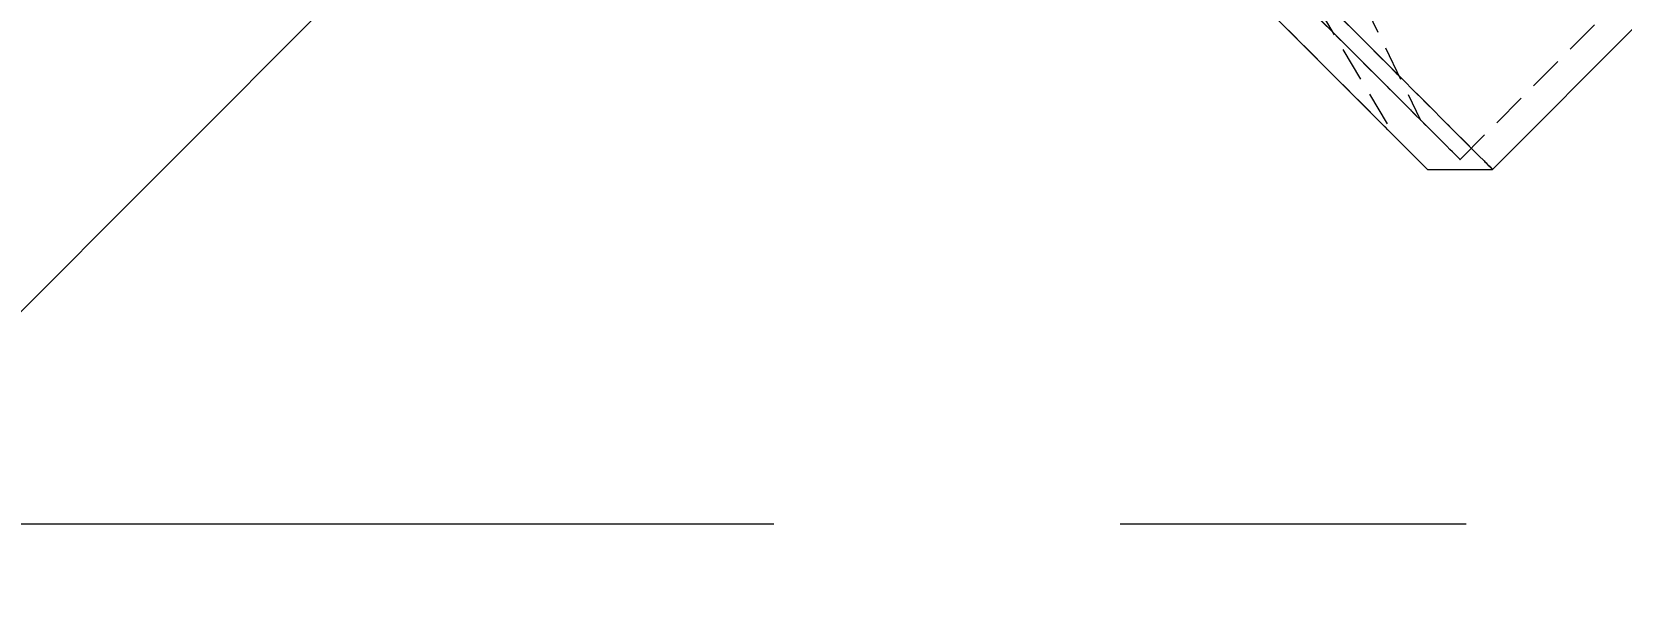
# Model space of a CAD drawing. Header units: millimetres. Extents: x -46397 to 283259, y -8690 to 23983.
# Drawn here: x 126904.3 to 127133.8, y -1386.2 to -1304.2 of the extents above; entities that cross this region are included whole.
import ezdxf

# ---------------------------------------------------------------- set-up
doc = ezdxf.new("R2010")
doc.units = ezdxf.units.MM
doc.linetypes.add('CENTER', pattern=[2, 1.25, -0.25, 0.25, -0.25])
doc.linetypes.add('HIDDENX2', pattern=[0.75, 0.5, -0.25])
doc.layers.get('Defpoints').update_dxf_attribs({"lineweight": 0})
doc.layers.add('DUONGTAM', color=1, linetype='CENTER', lineweight=0)
doc.layers.add('PHANTOM 2', color=8, linetype='Continuous', lineweight=0)
doc.styles.add('GHI CHÚ 1', font='isocp_IV25.ttf', dxfattribs={"width": 0.8})
doc.dimstyles.new('1-30SCALE', dxfattribs={"dimtxt": 75, "dimasz": 75, "dimexe": 37.5, "dimexo": 30, "dimgap": 30, "dimtad": 1, "dimtoh": 1, "dimdec": 0, "dimdsep": 46, "dimtxsty": 'GHI CHÚ 1', "dimcen": 0.09, "dimclrd": 256, "dimclre": 256, "dimclrt": 2, "dimadec": 0, "dimazin": 0, "dimtfac": 1, "dimtdec": 0, "dimtofl": 0, "dimtmove": 0, "dimatfit": 3, "dimfxl": 1, "dimlwd": 0, "dimlwe": 0, "dimarcsym": 0})

# ---------------------------------------------------------------- blocks, each defined once
blk = doc.blocks.new('*D544')
at = {"layer": 'Defpoints', "color": 0, "transparency": 16777216}
for p in [(126953.8077513272, -670.9809931299678, -2.998210298339806), (127265.0017623356, -982.1033963819355, -2.998210298340261), (126766.6836838777, -1480.536167447004)]:
    blk.add_point(p, dxfattribs=at)
at = {"layer": 'PHANTOM 2', "linetype": 'Continuous', "lineweight": 0, "transparency": 16777216}
for p, q in [((126932.5969889605, -692.1966373536707), (126434.2789105027, -1190.629408418754)), ((127243.7909999689, -1003.319040605631), (126745.4729215111, -1501.751811670707)), ((126519.1366055404, -1233.046051294921), (126703.0367512066, -1416.903880347134))]:
    blk.add_line(p, q, dxfattribs=at)
at = {"layer": 'PHANTOM 2', "transparency": 16777216}
for points in [[(126529.7419867237, -1222.43822918307), (126508.5312243571, -1243.653873406773), (126455.4896728693, -1169.413764195051)], [(126713.6421323899, -1406.296058235283), (126692.4313700233, -1427.511702458985), (126766.6836838777, -1480.536167447004)]]:
    blk.add_solid(points, dxfattribs=at)
at = {"layer": 'PHANTOM 2', "color": 2, "transparency": 16777216, "insert": (126665.8877587866, -1270.161272422287), "char_height": 95, "attachment_point": 5, "rotation": 315.00659282337983, "style": 'GHI CHÚ 1'}
blk.add_mtext('220', dxfattribs=at)

msp = doc.modelspace()

# ---------------------------------------------------------------- linework, layer by layer
at = {"color": 1, "linetype": 'HIDDENX2', "lineweight": 0, "ltscale": 10}
for p, q in [((127089.7808643268, -1300.282839239366, -2.998210298340261), (127101.1011814576, -1319.324707688031, -2.998210298340268)), ((127096.483846792, -1299.728611414432, -2.998210298340261), (127104.7408639569, -1316.815635576024, -2.998210298340267)), ((127110.5151071536, -1322.589878794164, -2.998210298340261), (127133.572936975, -1299.532048972726, -2.998210298340263))]:
    msp.add_line(p, q, dxfattribs=at)
at = {"color": 2, "linetype": 'Continuous', "lineweight": 0, "ltscale": 10}
for p, q in [((127115.2220699946, -1324.031670572391, -2.998210298340261), (127136.6473142846, -1302.606426282315, -2.998210298340263)), ((127105.8081443068, -1324.031670574253, -2.998210298340261), (127115.2220699884, -1324.031670574457, -2.998210298340264))]:
    msp.add_line(p, q, dxfattribs=at)
for centre, major_axis, ratio, start_param, end_param in [((127019.1477790698, -1227.957379647642, -2.998210298340261), (96.07429092473615, -96.07429092476252), 6.543007957638564e-06, -6.543003681080961e-06, 3.141592653594054), ((127014.4408162289, -1232.66434248855, -2.998210298340261), (91.36732808375443, -91.3673280837544), 6.543008022298795e-06, -1.352598723815608, 3.141592653606442), ((127014.4408162289, -1232.664342488535, -2.998210298340261), (86.66036524275793, -86.66036524275809), 6.543008044108561e-06, -1.340539151296008, 3.141592653573818)]:
    msp.add_ellipse(centre, major_axis=major_axis, ratio=ratio, start_param=start_param, end_param=end_param, dxfattribs=at)
at = {"color": 1, "linetype": 'HIDDENX2', "lineweight": 0, "ltscale": 10}
msp.add_ellipse((127019.1477790698, -1227.957379647656, -2.998210298340261), major_axis=(-96.07429092474189, 96.07429092475677), ratio=6.5430080198771e-06, start_param=6.543067559782084e-06, end_param=3.141586110641468, dxfattribs=at)
for major_axis, ratio in [((-92.99991361515193, 92.99991361516196), 6.543008012409301e-06), ((-87.22567042311184, 87.22567042312124), 6.543008012409298e-06)]:
    msp.add_ellipse((127017.5151935384, -1229.589965179019, -2.998210298340261), major_axis=major_axis, ratio=ratio, dxfattribs=at)
at = {"layer": 'DUONGTAM', "color": 6, "ltscale": 200}
msp.add_lwpolyline([(126799.6844795418, 303.499208727997), (127811.4253903681, 303.499208727997), (127811.4253903681, -1375.255488463998), (126799.6844795418, -1375.255488463998)], close=True, dxfattribs=at)

# ---------------------------------------------------------------- dimensions: what is measured, and where the dimension line sits
at = {"layer": 'PHANTOM 2'}
dim = msp.add_aligned_dim(p1=(126953.8077513272, -670.9809931299758, -2.998210298339806), p2=(127265.0017623355, -982.10339638193, -2.998210298340261), distance=-704.809289517017, dimstyle='1-30SCALE', override={"dimtxt": 95, "dimasz": 90, "dimexe": 30, "dimlfac": 0.5, "dimtmove": 1}, dxfattribs=at)
dim.commit()
dim.dimension.update_dxf_attribs({"geometry": '*D544', "text_midpoint": (126665.8877587866, -1270.161272422287)})

doc.saveas('drawing.dxf')
